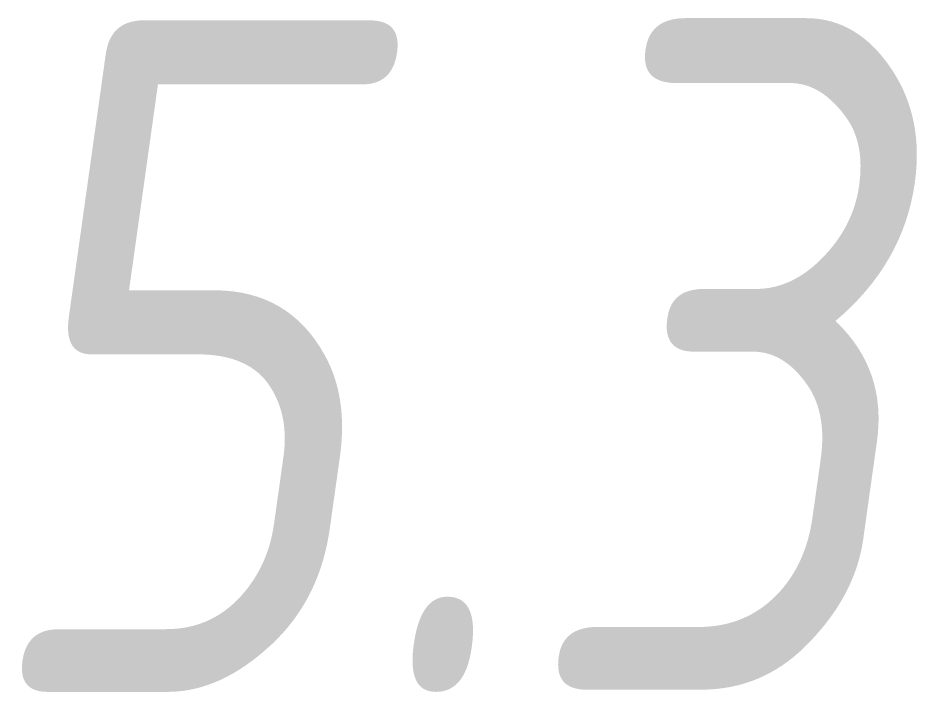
# Model space of a CAD drawing. Header units: millimetres. Extents: x 77165 to 11476408, y -193619 to 427745.
# Drawn here: x 514765.3 to 515102.7, y 358014.6 to 358265.4 of the extents above; entities that cross this region are included whole.
import ezdxf

# ---------------------------------------------------------------- set-up
doc = ezdxf.new("R2010")
doc.units = ezdxf.units.MM
doc.layers.add('АР_Текст', color=250, linetype='Continuous', lineweight=5)
doc.styles.add('Архитектурный размер', font='isocpeur.ttf', dxfattribs={"width": 0.8, "oblique": 8})

# ---------------------------------------------------------------- blocks, each defined once
blk = doc.blocks.new('*T1631')
at = {"layer": 'АР_Текст', "color": 0, "linetype": 'ByBlock', "lineweight": -2, "ltscale": 100, "transparency": 16777216}
for p, q in [((0, 0), (1229.65, 0)), ((0, 0), (0, -6104.97)), ((12773.63, 0), (12773.63, -19597.35)), ((11420.92, -6104.97), (11420.92, -6729.97)), ((0, -6729.97), (0, -19597.35)), ((11420.92, -6729.97), (12773.63, -6729.97)), ((11420.92, -12867.38), (11420.92, -13492.38)), ((11420.92, -13492.38), (12773.63, -13492.38)), ((11420.92, -19597.35), (11420.92, -20222.35)), ((0, -20222.35), (0, -26327.32)), ((12773.63, -20222.35), (12773.63, -26327.32)), ((11420.92, -26327.32), (11420.92, -27010.82)), ((0, -27010.82), (0, -33115.8)), ((12773.63, -27010.82), (12773.63, -33115.8)), ((11420.92, -33115.8), (11420.92, -33799.3)), ((0, -33799.3), (0, -38568.27)), ((12773.63, -33799.3), (12773.63, -38568.27))]:
    blk.add_line(p, q, dxfattribs=at)
at = {"layer": 'АР_Текст', "color": 0, "lineweight": -2, "ltscale": 100, "transparency": 16777216}
for p, q in [((1229.65, 0), (16110.21, 0)), ((1229.65, 0), (1229.65, -38568.27)), ((10068.21, 0), (10068.21, -38568.27)), ((11420.92, 0), (11420.92, -6104.97)), ((16110.21, 0), (16110.21, -38568.27)), ((0, -1736), (16110.21, -1736)), ((0, -3432.97), (16110.21, -3432.97)), ((0, -4768.97), (16110.21, -4768.97)), ((0, -6104.97), (16110.21, -6104.97)), ((0, -6104.97), (0, -6729.97)), ((0, -6729.97), (11420.92, -6729.97)), ((11420.92, -6729.97), (11420.92, -12867.38)), ((12773.63, -6729.97), (16110.21, -6729.97)), ((0, -8498.41), (16110.21, -8498.41)), ((0, -10195.38), (16110.21, -10195.38)), ((0, -11531.38), (16110.21, -11531.38)), ((0, -12867.38), (16110.21, -12867.38)), ((0, -13492.38), (11420.92, -13492.38)), ((11420.92, -13492.38), (11420.92, -19597.35)), ((12773.63, -13492.38), (16110.21, -13492.38)), ((0, -15228.38), (16110.21, -15228.38)), ((0, -16925.35), (16110.21, -16925.35)), ((0, -18261.35), (16110.21, -18261.35)), ((0, -19597.35), (16110.21, -19597.35)), ((0, -19597.35), (0, -20222.35)), ((12773.63, -19597.35), (12773.63, -20222.35)), ((0, -20222.35), (16110.21, -20222.35)), ((11420.92, -20222.35), (11420.92, -26327.32)), ((0, -21958.35), (16110.21, -21958.35)), ((0, -23655.32), (16110.21, -23655.32)), ((0, -24991.32), (16110.21, -24991.32)), ((0, -26327.32), (16110.21, -26327.32)), ((0, -26327.32), (0, -27010.82)), ((12773.63, -26327.32), (12773.63, -27010.82)), ((0, -27010.82), (16110.21, -27010.82)), ((11420.92, -27010.82), (11420.92, -33115.8)), ((0, -28746.82), (16110.21, -28746.82)), ((0, -30443.8), (16110.21, -30443.8)), ((0, -31779.8), (16110.21, -31779.8)), ((0, -33115.8), (16110.21, -33115.8)), ((0, -33115.8), (0, -33799.3)), ((12773.63, -33115.8), (12773.63, -33799.3)), ((0, -33799.3), (16110.21, -33799.3)), ((11420.92, -33799.3), (11420.92, -38568.27)), ((0, -35535.3), (16110.21, -35535.3)), ((0, -37232.27), (16110.21, -37232.27)), ((0, -38568.27), (16110.21, -38568.27))]:
    blk.add_line(p, q, dxfattribs=at)
at = {"layer": 'АР_Текст', "color": 0, "ltscale": 100, "transparency": 16777216, "style": 'Архитектурный размер'}
for s, insert, char_height, width, attachment_point in [('Оштукатуривание вертикальных поверхностей входной группы цем.-пес. раствором толщиной 30мм по тканной металлической сетке 14х14мм по ГОСТ 3826 (Ø0.8мм) и облицовка керамогранитной плиткой на клее, цвет Антрацит, 600х600х9мм', (1329.65, -868), 240, 8638.5571, 4), ('3.5', (12097.27, -868), 250, 1052.7076, 5), ('1', (614.83, -868), 250, 929.6535, 5), ('м²', (10744.56, -868), 250, 1052.7076, 5), ('Облицовка горизонтальных площадок входной группы  керамогранитной плиткой, цвет Антрацит с противоскользящей поверхностью 600х600х9мм по армированной цем.-пес. стяжке толщиной 50мм', (1329.65, -2584.49), 240, 8638.5571, 4), ('2', (614.83, -2584.49), 250, 929.6535, 5), ('4.6', (12097.27, -2584.49), 250, 1052.7076, 5), ('м²', (10744.56, -2584.49), 250, 1052.7076, 5), ('Облицовка проступей (горизонтальных поверхностей ступеней) керамогранитной плиткой, цвет Антрацит, с противоскользящей поверхностью 600х600х9мм на морозостойком клею 11мм', (1329.65, -4100.97), 240, 8638.5571, 4), ('3', (614.83, -4100.97), 250, 929.6535, 5), ('м²', (10744.56, -4100.97), 250, 1052.7076, 5), ('3.5', (12097.27, -4100.97), 250, 1052.7076, 5), ('Облицовка подступенков (вертикальных поверхностей ступеней) керамогранитной плиткой, цвет- Антрацит 600х600х9мм на морозостойком клею 11мм', (1329.65, -5436.97), 240, 8638.5571, 4), ('4', (614.83, -5436.97), 250, 929.6535, 5), ('м²', (10744.56, -5436.97), 250, 1052.7076, 5), ('2.5', (12097.27, -5436.97), 250, 1052.7076, 5), ('Входная группа №7', (5648.93, -6417.47), 250, 8538.5571, 5), ('Оштукатуривание вертикальных поверхностей входной группы цем.-пес. раствором толщиной 30мм по тканной металлической сетке 14х14мм по ГОСТ 3826 (Ø0.8мм) и облицовка керамогранитной плиткой на клее, цвет Антрацит, 600х600х9мм', (1329.65, -7614.19), 240, 8638.5571, 4), ('1', (614.83, -7614.19), 250, 929.6535, 5), ('м²', (10744.56, -7614.19), 250, 1052.7076, 5), ('7.0', (12097.27, -7614.19), 250, 1052.7076, 5), ('Облицовка горизонтальных площадок входной группы  керамогранитной плиткой, цвет Антрацит с противоскользящей поверхностью 600х600х9мм по армированной цем.-пес. стяжке толщиной 50мм', (1329.65, -9346.89), 240, 8638.5571, 4), ('4.4', (12097.27, -9346.89), 250, 1052.7076, 5), ('2', (614.83, -9346.89), 250, 929.6535, 5), ('м²', (10744.56, -9346.89), 250, 1052.7076, 5), ('Облицовка проступей (горизонтальных поверхностей ступеней) керамогранитной плиткой, цвет Антрацит, с противоскользящей поверхностью 600х600х9мм на морозостойком клею 11мм', (1329.65, -10863.38), 240, 8638.5571, 4), ('3', (614.83, -10863.38), 250, 929.6535, 5), ('м²', (10744.56, -10863.38), 250, 1052.7076, 5), ('3.6', (12097.27, -10863.38), 250, 1052.7076, 5), ('Облицовка подступенков (вертикальных поверхностей ступеней) керамогранитной плиткой, цвет- Антрацит 600х600х9мм на морозостойком клею 11мм', (1329.65, -12199.38), 240, 8638.5571, 4), ('4', (614.83, -12199.38), 250, 929.6535, 5), ('м²', (10744.56, -12199.38), 250, 1052.7076, 5), ('2.3', (12097.27, -12199.38), 250, 1052.7076, 5), ('Входная группа №8', (5648.93, -13179.88), 250, 8538.5571, 5), ('Оштукатуривание вертикальных поверхностей входной группы цем.-пес. раствором толщиной 30мм по тканной металлической сетке 14х14мм по ГОСТ 3826 (Ø0.8мм) и облицовка керамогранитной плиткой на клее, цвет Антрацит, 600х600х9мм', (1329.65, -14360.38), 240, 8638.5571, 4), ('1', (614.83, -14360.38), 250, 929.6535, 5), ('9.6', (12097.27, -14360.38), 250, 1052.7076, 5), ('м²', (10744.56, -14360.38), 250, 1052.7076, 5), ('Облицовка горизонтальных площадок входной группы  керамогранитной плиткой, цвет Антрацит с противоскользящей поверхностью 600х600х9мм по армированной цем.-пес. стяжке толщиной 50мм', (1329.65, -16076.86), 240, 8638.5571, 4), ('2', (614.83, -16076.86), 250, 929.6535, 5), ('м²', (10744.56, -16076.86), 250, 1052.7076, 5), ('4.4', (12097.27, -16076.86), 250, 1052.7076, 5), ('Облицовка проступей (горизонтальных поверхностей ступеней) керамогранитной плиткой, цвет Антрацит, с противоскользящей поверхностью 600х600х9мм на морозостойком клею 11мм', (1329.65, -17593.35), 240, 8638.5571, 4), ('3', (614.83, -17593.35), 250, 929.6535, 5), ('4.6', (12097.27, -17593.35), 250, 1052.7076, 5), ('м²', (10744.56, -17593.35), 250, 1052.7076, 5), ('Облицовка подступенков (вертикальных поверхностей ступеней) керамогранитной плиткой, цвет- Антрацит 600х600х9мм на морозостойком клею 11мм', (1329.65, -18929.35), 240, 8638.5571, 4), ('4', (614.83, -18929.35), 250, 929.6535, 5), ('3.0', (12097.27, -18929.35), 250, 1052.7076, 5), ('м²', (10744.56, -18929.35), 250, 1052.7076, 5), ('Входная группа №9', (5648.93, -19909.85), 250, 8538.5571, 5), ('Оштукатуривание вертикальных поверхностей входной группы цем.-пес. раствором толщиной 30мм по тканной металлической сетке 14х14мм по ГОСТ 3826 (Ø0.8мм) и облицовка керамогранитной плиткой на клее, цвет Антрацит, 600х600х9мм', (1329.65, -21090.35), 240, 8638.5571, 4), ('1', (614.83, -21090.35), 250, 929.6535, 5), ('м²', (10744.56, -21090.35), 250, 1052.7076, 5), ('8.4', (12097.27, -21090.35), 250, 1052.7076, 5), ('Облицовка горизонтальных площадок входной группы  керамогранитной плиткой, цвет Антрацит с противоскользящей поверхностью 600х600х9мм по армированной цем.-пес. стяжке толщиной 50мм', (1329.65, -22806.83), 240, 8638.5571, 4), ('2', (614.83, -22806.83), 250, 929.6535, 5), ('м²', (10744.56, -22806.83), 250, 1052.7076, 5), ('2.9', (12097.27, -22806.83), 250, 1052.7076, 5), ('Облицовка проступей (горизонтальных поверхностей ступеней) керамогранитной плиткой, цвет Антрацит, с противоскользящей поверхностью 600х600х9мм на морозостойком клею 11мм', (1329.65, -24323.32), 240, 8638.5571, 4), ('3', (614.83, -24323.32), 250, 929.6535, 5), ('м²', (10744.56, -24323.32), 250, 1052.7076, 5), ('1.0', (12097.27, -24323.32), 250, 1052.7076, 5), ('Облицовка подступенков (вертикальных поверхностей ступеней) керамогранитной плиткой, цвет- Антрацит 600х600х9мм на морозостойком клею 11мм', (1329.65, -25659.32), 240, 8638.5571, 4), ('4', (614.83, -25659.32), 250, 929.6535, 5), ('м²', (10744.56, -25659.32), 250, 1052.7076, 5), ('1.2', (12097.27, -25659.32), 250, 1052.7076, 5), ('Входная группа №10', (5648.93, -26669.07), 250, 8538.5571, 5), ('Оштукатуривание вертикальных поверхностей входной группы цем.-пес. раствором толщиной 30мм по тканной металлической сетке 14х14мм по ГОСТ 3826 (Ø0.8мм) и облицовка керамогранитной плиткой на клее, цвет Антрацит, 600х600х9мм', (1329.65, -27878.82), 240, 8638.5571, 4), ('1', (614.83, -27878.82), 250, 929.6535, 5), ('м²', (10744.56, -27878.82), 250, 1052.7076, 5), ('7.5', (12097.27, -27878.82), 250, 1052.7076, 5), ('Облицовка горизонтальных площадок входной группы  керамогранитной плиткой, цвет Антрацит с противоскользящей поверхностью 600х600х9мм по армированной цем.-пес. стяжке толщиной 50мм', (1329.65, -29595.31), 240, 8638.5571, 4), ('2', (614.83, -29595.31), 250, 929.6535, 5), ('4.7', (12097.27, -29595.31), 250, 1052.7076, 5), ('м²', (10744.56, -29595.31), 250, 1052.7076, 5), ('Облицовка проступей (горизонтальных поверхностей ступеней) керамогранитной плиткой, цвет Антрацит, с противоскользящей поверхностью 600х600х9мм на морозостойком клею 11мм', (1329.65, -31111.8), 240, 8638.5571, 4), ('3', (614.83, -31111.8), 250, 929.6535, 5), ('м²', (10744.56, -31111.8), 250, 1052.7076, 5), ('4.4', (12097.27, -31111.8), 250, 1052.7076, 5), ('Облицовка подступенков (вертикальных поверхностей ступеней) керамогранитной плиткой, цвет- Антрацит 600х600х9мм на морозостойком клею 11мм', (1329.65, -32447.8), 240, 8638.5571, 4), ('4', (614.83, -32447.8), 250, 929.6535, 5), ('м²', (10744.56, -32447.8), 250, 1052.7076, 5), ('2.6', (12097.27, -32447.8), 250, 1052.7076, 5), ('Входная группа №11', (5648.93, -33457.55), 250, 8538.5571, 5), ('Оштукатуривание вертикальных поверхностей входной группы цем.-пес. раствором толщиной 30мм по тканной металлической сетке 14х14мм по ГОСТ 3826 (Ø0.8мм) и облицовка керамогранитной плиткой на клее, цвет Антрацит, 600х600х9мм', (1329.65, -34667.3), 240, 8638.5571, 4), ('8.6', (12097.27, -34667.3), 250, 1052.7076, 5), ('1', (614.83, -34667.3), 250, 929.6535, 5), ('м²', (10744.56, -34667.3), 250, 1052.7076, 5), ('Облицовка горизонтальных площадок входной группы  керамогранитной плиткой, цвет Антрацит с противоскользящей поверхностью 600х600х9мм по армированной цем.-пес. стяжке толщиной 50мм', (1329.65, -36383.79), 240, 8638.5571, 4), ('2', (614.83, -36383.79), 250, 929.6535, 5), ('м²', (10744.56, -36383.79), 250, 1052.7076, 5), ('5.3', (12097.27, -36383.79), 250, 1052.7076, 5), ('Облицовка проступей (горизонтальных поверхностей ступеней) керамогранитной плиткой, цвет Антрацит, с противоскользящей поверхностью 600х600х9мм на морозостойком клею 11мм', (1329.65, -37900.27), 240, 8638.5571, 4), ('3', (614.83, -37900.27), 250, 929.6535, 5), ('4.3', (12097.27, -37900.27), 250, 1052.7076, 5), ('м²', (10744.56, -37900.27), 250, 1052.7076, 5)]:
    blk.add_mtext(s, dxfattribs=dict(at, insert=insert, char_height=char_height, width=width, attachment_point=attachment_point))

msp = doc.modelspace()

# ---------------------------------------------------------------- block references
msp.add_blockref('*T1631', (502821.33771, 394523.33811))

doc.saveas('drawing.dxf')
